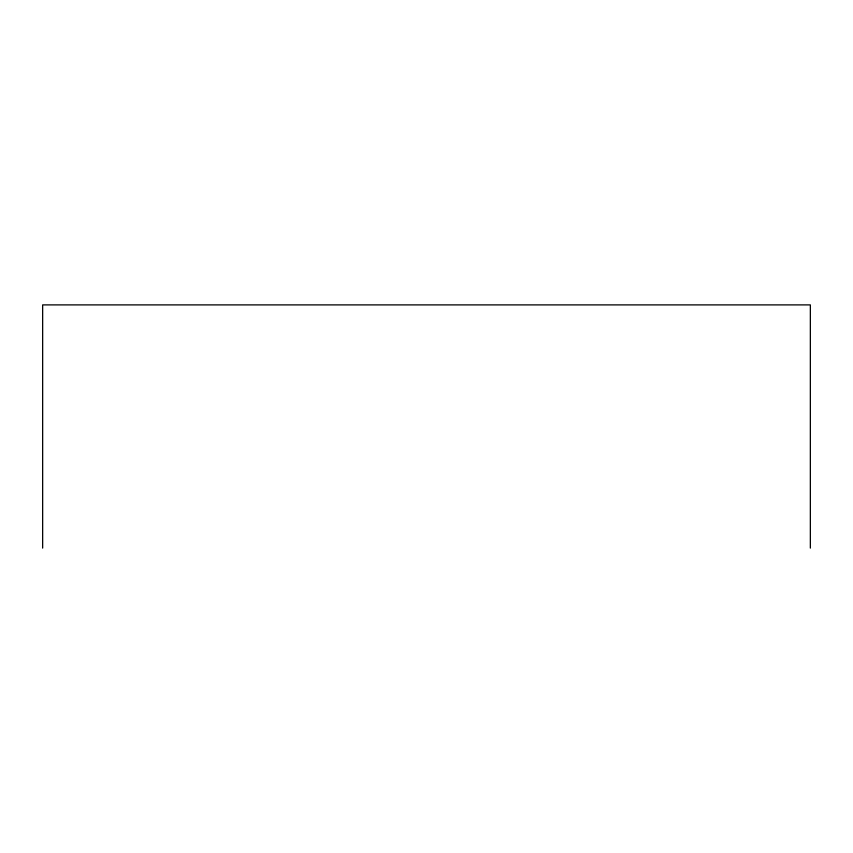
<?xml version="1.0" encoding="UTF-8"?>
<svg xmlns="http://www.w3.org/2000/svg" width="853" height="853" viewBox="0 0 853 853"><rect width="100%" height="100%" fill="white"/><g stroke="black" fill="none" stroke-linecap="round" stroke-linejoin="round"><path stroke-width="1.28" d="M810.35 548.106L810.35 304.894L42.65 304.894L42.65 548.106"/></g></svg>
